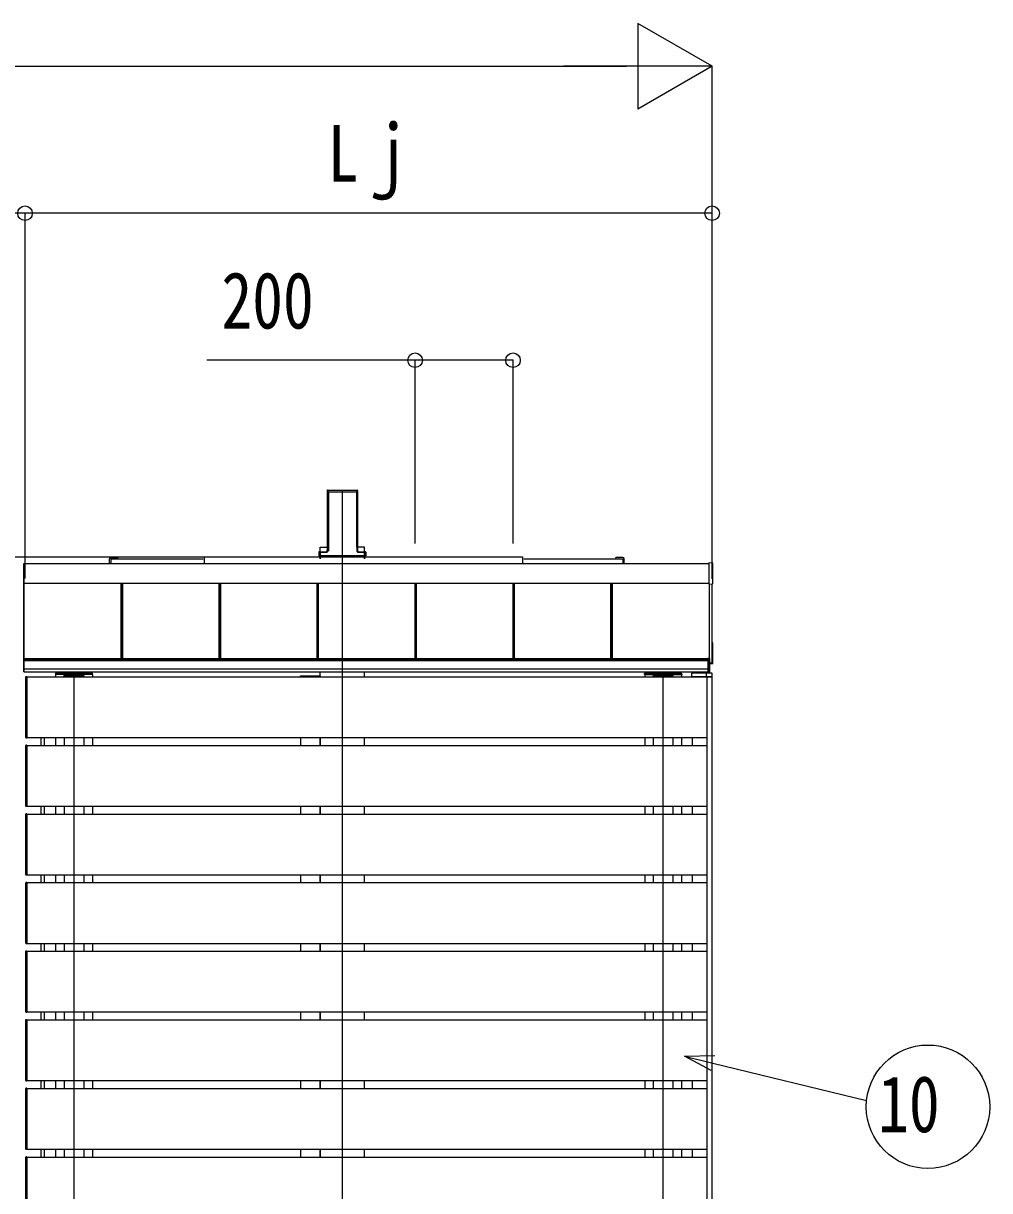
# Model space of a CAD drawing. Units: millimetres, scale not verified. Extents: x -14718 to 14718, y -10397 to 10401.
# Drawn here: x -986 to 987, y -3890 to -1508 of the extents above; entities that cross this region are included whole.
import ezdxf
from ezdxf.enums import TextEntityAlignment as Align

# ---------------------------------------------------------------- set-up
doc = ezdxf.new("R2010")
doc.units = ezdxf.units.MM
doc.header["$LTSCALE"] = 50
for name, color, linetype in [('0-4_YKK_12', 2, 'Continuous'), ('0-5_YKK_13', 4, 'Continuous'), ('0-6_YKK_A1', 4, 'Continuous'), ('0-7_YKK_D', 6, 'Continuous')]:
    doc.layers.add(name, color=color, linetype=linetype)
doc.styles.add('ＭＳ ゴシック', font='')
doc.styles.get('ＭＳ ゴシック').set_extended_font_data('MS Gothic')

msp = doc.modelspace()

# ---------------------------------------------------------------- linework, layer by layer
at = {"layer": '0-4_YKK_12'}
for p, q in [((-334.91, -6081.6), (-334.91, -2460.93)), ((-882.91, -6081.6), (-882.92, -2834.1)), ((320.09, -6081.6), (320.09, -2834.1))]:
    msp.add_line(p, q, dxfattribs=at)
at = {"layer": '0-5_YKK_13'}
for p, q in [((-981.91, -2842.39), (-981.91, -2842.69)), ((-981.91, -2842.69), (-981.91, -2964.51)), ((-979.41, -2964.6), (-979.41, -2842.6)), ((-981.91, -2964.51), (-981.91, -2964.81)), ((-980.98, -2965.8), (-979.41, -2965.9)), ((-979.41, -2965.9), (-979.41, -2964.6)), ((-981.91, -2982.39), (-981.91, -2982.69)), ((-981.91, -2982.69), (-981.91, -3104.51)), ((-979.41, -3104.6), (-979.41, -2982.6)), ((-981.91, -3104.51), (-981.91, -3104.81)), ((-980.98, -3105.8), (-979.41, -3105.9)), ((-979.41, -3105.9), (-979.41, -3104.6)), ((-981.91, -3122.39), (-981.91, -3122.69)), ((-981.91, -3122.69), (-981.91, -3244.51)), ((-979.41, -3244.6), (-979.41, -3122.6)), ((-981.91, -3244.51), (-981.91, -3244.81)), ((-981.91, -3262.39), (-981.91, -3262.69)), ((-981.91, -3262.69), (-981.91, -3384.51)), ((-980.98, -3245.8), (-979.41, -3245.9)), ((-979.41, -3245.9), (-979.41, -3244.6)), ((-979.41, -3384.6), (-979.41, -3262.6)), ((-981.91, -3384.51), (-981.91, -3384.81)), ((-981.91, -3402.39), (-981.91, -3402.69)), ((-981.91, -3402.69), (-981.91, -3524.51)), ((-980.98, -3385.8), (-979.41, -3385.9)), ((-979.41, -3385.9), (-979.41, -3384.6)), ((-979.41, -3524.6), (-979.41, -3402.6)), ((-981.91, -3524.51), (-981.91, -3524.81)), ((-979.41, -3525.9), (-979.41, -3524.6)), ((-981.91, -3542.39), (-981.91, -3542.69)), ((-981.91, -3542.69), (-981.91, -3664.51)), ((-980.98, -3525.8), (-979.41, -3525.9)), ((-979.41, -3664.6), (-979.41, -3542.6)), ((-981.91, -3664.51), (-981.91, -3664.81)), ((-980.98, -3665.8), (-979.41, -3665.9)), ((-979.41, -3665.9), (-979.41, -3664.6)), ((-981.91, -3682.39), (-981.91, -3682.69)), ((-981.91, -3682.69), (-981.91, -3804.51)), ((-979.41, -3804.6), (-979.41, -3682.6)), ((-981.91, -3804.51), (-981.91, -3804.81)), ((-980.98, -3805.8), (-979.41, -3805.9)), ((-979.41, -3805.9), (-979.41, -3804.6)), ((-981.91, -3822.39), (-981.91, -3822.69)), ((-981.91, -3822.69), (-981.91, -3944.51)), ((-979.41, -3944.6), (-979.41, -3822.6))]:
    msp.add_line(p, q, dxfattribs=at)
for points in [[(-979.41, -2842.6), (-979.41, -2841.3), (-980.98, -2841.4)], [(-979.41, -2982.6), (-979.41, -2981.3), (-980.98, -2981.4)], [(-979.41, -3122.6), (-979.41, -3121.3), (-980.98, -3121.4)], [(-979.41, -3262.6), (-979.41, -3261.3), (-980.98, -3261.4)], [(-979.41, -3402.6), (-979.41, -3401.3), (-980.98, -3401.4)], [(-979.41, -3542.6), (-979.41, -3541.3), (-980.98, -3541.4)], [(-979.41, -3682.6), (-979.41, -3681.3), (-980.98, -3681.4)], [(-979.41, -3822.6), (-979.41, -3821.3), (-980.98, -3821.4)]]:
    msp.add_lwpolyline(points, dxfattribs=at)
for centre, start, end in [((-980.91, -2842.39), 93.5, 180), ((-980.91, -2964.81), 180, 266.5), ((-980.91, -2982.39), 93.5, 180), ((-980.91, -3104.81), 180, 266.5), ((-980.91, -3122.39), 93.5, 180), ((-980.91, -3244.81), 180, 266.5), ((-980.91, -3262.39), 93.5, 180), ((-980.91, -3384.81), 180, 266.5), ((-980.91, -3402.39), 93.5, 180), ((-980.91, -3524.81), 180, 266.5), ((-980.91, -3542.39), 93.5, 180), ((-980.91, -3664.81), 180, 266.5), ((-980.91, -3682.39), 93.5, 180), ((-980.91, -3804.81), 180, 266.5), ((-980.91, -3822.39), 93.5, 180)]:
    msp.add_arc(centre, 1, start, end, dxfattribs=at)
at = {"layer": '0-6_YKK_A1'}
for p, q in [((-366.16, -2466.92), (-366.16, -2583.59)), ((-365.8, -2461.07), (-366.15, -2466.56)), ((-365.36, -2461.53), (-365.8, -2461.07)), ((-365.31, -2460.6), (-363.27, -2460.6)), ((-365.31, -2460.6), (-364.87, -2461.06)), ((-365.29, -2577.54), (-365.29, -2462.41)), ((-364.79, -2462.09), (-364.79, -2577.22)), ((-362.96, -2460.93), (-363.27, -2460.6)), ((-362.96, -2460.93), (-306.87, -2460.93)), ((-362.41, -2464.07), (-307.41, -2464.07)), ((-362.41, -2585.42), (-362.41, -2464.07)), ((-306.87, -2460.93), (-306.56, -2460.6)), ((-306.56, -2460.6), (-304.52, -2460.6)), ((-305.04, -2577.22), (-305.04, -2462.09)), ((-304.96, -2461.06), (-304.52, -2460.6)), ((-304.54, -2462.41), (-304.54, -2577.54)), ((-304.03, -2461.07), (-304.47, -2461.53)), ((-304.03, -2461.07), (-303.68, -2466.56)), ((-303.66, -2466.92), (-303.66, -2583.59)), ((-1016.88, -2596.41), (33.12, -2596.41)), ((-616.88, -2596.41), (-454.52, -2596.41)), ((-616.88, -2596.41), (-616.88, -2610.51)), ((-382.79, -2594.83), (-382.32, -2594.83)), ((-382.78, -2594.34), (-382.78, -2594.83)), ((-382.32, -2594.34), (-382.32, -2587.46)), ((-380.32, -2594.34), (-382.32, -2594.34)), ((-382.32, -2594.34), (-382.32, -2594.83)), ((-380.32, -2594.83), (-382.32, -2594.83)), ((-382.29, -2586.49), (-367.27, -2586.49)), ((-380.32, -2587.54), (-380.32, -2594.34)), ((-366.75, -2587.54), (-380.32, -2587.54)), ((-380.32, -2594.34), (-289.51, -2594.34)), ((-380.32, -2594.34), (-380.32, -2594.83)), ((-380.32, -2594.83), (-289.51, -2594.83)), ((-380.11, -2577.16), (-366.16, -2577.16)), ((-380.11, -2586.49), (-380.11, -2577.16)), ((-380.11, -2600.51), (-380.11, -2594.83)), ((-379.91, -2594.83), (-379.91, -2600.51)), ((-378.91, -2594.49), (-290.91, -2594.49)), ((-366.18, -2583.94), (-366.28, -2585.55)), ((-365.75, -2586.11), (-365.38, -2580.01)), ((-364.88, -2580.04), (-365.25, -2586.14)), ((-304.58, -2586.14), (-304.95, -2580.04)), ((-304.45, -2580.01), (-304.08, -2586.11)), ((-289.71, -2577.16), (-303.66, -2577.16)), ((-303.65, -2583.94), (-303.55, -2585.55)), ((-303.08, -2587.04), (-289.51, -2587.04)), ((-289.51, -2587.54), (-303.08, -2587.54)), ((-302.56, -2586.49), (-287.54, -2586.49)), ((-289.91, -2594.83), (-289.91, -2600.51)), ((-289.71, -2586.49), (-289.71, -2577.16)), ((-289.71, -2600.51), (-289.71, -2594.83)), ((-289.51, -2587.04), (-289.51, -2587.54)), ((-289.51, -2594.34), (-289.51, -2587.54)), ((-287.51, -2594.34), (-289.51, -2594.34)), ((-287.51, -2594.83), (-289.51, -2594.83)), ((-289.5, -2594.34), (-289.5, -2594.83)), ((-287.51, -2587.46), (-287.51, -2594.34)), ((-287.51, -2594.34), (-287.51, -2594.83)), ((-287.04, -2594.83), (-287.51, -2594.83)), ((-287.04, -2594.34), (-287.04, -2594.83)), ((33.12, -2596.41), (33.12, -2610.51)), ((-985.11, -2610.48), (413.59, -2610.48)), ((-985.11, -2831.57), (-985.11, -2610.48)), ((-984.91, -2831.57), (-984.91, -2610.48)), ((-810.41, -2610.48), (-810.41, -2600.51)), ((-807.91, -2598.01), (-800.37, -2598.01)), ((-807.91, -2600.51), (-619.38, -2600.51)), ((-807.91, -2600.81), (-807.91, -2610.48)), ((-794.16, -2600.51), (-807.61, -2600.51)), ((-799.46, -2598.01), (-794.16, -2598.01)), ((35.62, -2600.51), (224.34, -2600.51)), ((229.63, -2598.01), (224.34, -2598.01)), ((224.34, -2600.51), (237.79, -2600.51)), ((238.09, -2598.01), (230.54, -2598.01)), ((238.09, -2600.81), (238.09, -2610.48)), ((240.59, -2610.48), (240.59, -2600.51)), ((421.59, -2650.93), (421.59, -2609.9)), ((-983.41, -2650.43), (413.59, -2650.43)), ((-983.41, -2650.66), (413.59, -2650.66)), ((-786.41, -2804.3), (-786.41, -2650.66)), ((-786.01, -2804.3), (-786.01, -2650.66)), ((-783.41, -2804.3), (-783.41, -2650.66)), ((-586.41, -2804.3), (-586.41, -2650.66)), ((-583.81, -2804.3), (-583.81, -2650.66)), ((-583.41, -2804.3), (-583.41, -2650.66)), ((-386.41, -2804.3), (-386.41, -2650.66)), ((-383.81, -2804.3), (-383.81, -2650.66)), ((-383.41, -2804.3), (-383.41, -2650.66)), ((-186.41, -2804.3), (-186.41, -2650.66)), ((-183.81, -2804.3), (-183.81, -2650.66)), ((-183.41, -2804.3), (-183.41, -2650.66)), ((13.59, -2804.3), (13.59, -2650.66)), ((16.19, -2804.3), (16.19, -2650.66)), ((16.59, -2804.3), (16.59, -2650.66)), ((213.59, -2804.3), (213.59, -2650.66)), ((216.19, -2804.3), (216.19, -2650.66)), ((216.59, -2804.3), (216.59, -2650.66)), ((413.59, -2651.7), (413.59, -2652.2)), ((413.59, -2652.2), (421.12, -2651.74)), ((415.09, -2831.57), (415.09, -2652.1)), ((420.09, -2813.54), (420.09, -2651.8)), ((421.12, -2772.4), (420.09, -2772.33)), ((421.59, -2813.92), (421.59, -2772.89)), ((-985.11, -2804.3), (411.59, -2804.3)), ((-985.11, -2806.31), (411.59, -2806.31)), ((-985.11, -2808.11), (411.59, -2808.11)), ((-985.11, -2808.11), (411.59, -2808.11)), ((415.09, -2804.04), (411.59, -2804.04)), ((-985.11, -2825.08), (411.59, -2825.08)), ((-985.11, -2831.57), (411.59, -2831.57)), ((-846, -2834.1), (-919.84, -2834.1)), ((-380.11, -2841.6), (-380.11, -2831.57)), ((-289.71, -2841.6), (-289.71, -2831.57)), ((283.17, -2834.1), (357.01, -2834.1)), ((407.18, -2834.1), (379.18, -2834.1)), ((407.18, -2834.1), (409.18, -2834.1)), ((419.09, -2834.1), (409.18, -2834.1)), ((415.09, -2826.48), (411.59, -2826.48)), ((415.09, -2833.09), (411.59, -2833.09)), ((420.09, -2813.54), (415.09, -2813.54)), ((415.09, -2815.09), (421.12, -2814.72)), ((-979.41, -2841.6), (409.59, -2841.6)), ((-979.41, -2841.6), (-979.41, -2965.6)), ((-920.84, -2835.05), (-920.92, -2836.6)), ((-844.92, -2836.6), (-920.92, -2836.6)), ((-920.41, -2836.6), (-920.41, -2841.6)), ((-845.41, -2836.6), (-920.41, -2836.6)), ((-903.41, -2841.6), (-903.41, -2839.6)), ((-903.41, -2841.6), (-862.41, -2841.6)), ((-862.91, -2841.6), (-902.91, -2841.6)), ((-845.41, -2836.6), (-845.41, -2841.6)), ((-844.92, -2836.6), (-845, -2835.05)), ((-379.61, -2841.6), (-420.61, -2841.6)), ((-420.11, -2841.6), (-380.11, -2841.6)), ((-379.61, -2841.6), (-379.61, -2839.6)), ((282.09, -2836.6), (282.17, -2835.05)), ((282.09, -2836.6), (358.09, -2836.6)), ((282.59, -2836.6), (282.59, -2841.6)), ((282.59, -2836.6), (357.59, -2836.6)), ((340.59, -2841.6), (299.59, -2841.6)), ((300.09, -2841.6), (340.09, -2841.6)), ((340.59, -2841.6), (340.59, -2839.6)), ((357.59, -2836.6), (357.59, -2841.6)), ((358.01, -2835.05), (358.09, -2836.6)), ((420.09, -2841.6), (380.09, -2841.6)), ((406.78, -2841.6), (407.78, -2841.6)), ((409.59, -2841.6), (409.59, -2965.6)), ((410.09, -5205.6), (410.09, -2841.6)), ((419.09, -2841.6), (420.09, -2841.6)), ((420.09, -2841.6), (420.09, -2835.1)), ((420.09, -5205.6), (420.09, -2841.6)), ((-979.41, -2965.6), (409.59, -2965.6)), ((-949.91, -2981.6), (-949.91, -2965.6)), ((-942.91, -2981.6), (-942.91, -2965.6)), ((-920.41, -2965.6), (-920.41, -2981.6)), ((-902.91, -2965.6), (-902.91, -2981.6)), ((-862.91, -2965.6), (-862.91, -2981.6)), ((-845.41, -2965.6), (-845.41, -2981.6)), ((-420.11, -2965.6), (-420.11, -2981.6)), ((-380.11, -2981.6), (-380.11, -2965.6)), ((-380.11, -2965.6), (-380.11, -2981.6)), ((-289.71, -2981.6), (-289.71, -2965.6)), ((282.59, -2965.6), (282.59, -2981.6)), ((300.09, -2965.6), (300.09, -2981.6)), ((340.09, -2965.6), (340.09, -2981.6)), ((357.59, -2965.6), (357.59, -2981.6)), ((380.09, -2981.6), (380.09, -2965.6)), ((-979.41, -2981.6), (409.59, -2981.6)), ((-979.41, -2981.6), (-979.41, -3105.6)), ((409.59, -2981.6), (409.59, -3105.6)), ((-979.41, -3105.6), (409.59, -3105.6)), ((-949.91, -3121.6), (-949.91, -3105.6)), ((-942.91, -3121.6), (-942.91, -3105.6)), ((-920.41, -3105.6), (-920.41, -3121.6)), ((-902.91, -3105.6), (-902.91, -3121.6)), ((-862.91, -3105.6), (-862.91, -3121.6)), ((-845.41, -3105.6), (-845.41, -3121.6)), ((-420.11, -3105.6), (-420.11, -3121.6)), ((-380.11, -3121.6), (-380.11, -3105.6)), ((-380.11, -3105.6), (-380.11, -3121.6)), ((-289.71, -3121.6), (-289.71, -3105.6)), ((282.59, -3105.6), (282.59, -3121.6)), ((300.09, -3105.6), (300.09, -3121.6)), ((340.09, -3105.6), (340.09, -3121.6)), ((357.59, -3105.6), (357.59, -3121.6)), ((380.09, -3121.6), (380.09, -3105.6)), ((-979.41, -3121.6), (409.59, -3121.6)), ((-979.41, -3121.6), (-979.41, -3245.6)), ((409.59, -3121.6), (409.59, -3245.6)), ((-979.41, -3245.6), (409.59, -3245.6)), ((-979.41, -3261.6), (409.59, -3261.6)), ((-979.41, -3261.6), (-979.41, -3385.6)), ((-949.91, -3261.6), (-949.91, -3245.6)), ((-942.91, -3261.6), (-942.91, -3245.6)), ((-920.41, -3245.6), (-920.41, -3261.6)), ((-902.91, -3245.6), (-902.91, -3261.6)), ((-862.91, -3245.6), (-862.91, -3261.6)), ((-845.41, -3245.6), (-845.41, -3261.6)), ((-420.11, -3245.6), (-420.11, -3261.6)), ((-380.11, -3261.6), (-380.11, -3245.6)), ((-380.11, -3245.6), (-380.11, -3261.6)), ((-289.71, -3261.6), (-289.71, -3245.6)), ((282.59, -3245.6), (282.59, -3261.6)), ((300.09, -3245.6), (300.09, -3261.6)), ((340.09, -3245.6), (340.09, -3261.6)), ((357.59, -3245.6), (357.59, -3261.6)), ((380.09, -3261.6), (380.09, -3245.6)), ((409.59, -3261.6), (409.59, -3385.6)), ((-979.41, -3385.6), (409.59, -3385.6)), ((-979.41, -3401.6), (409.59, -3401.6)), ((-979.41, -3401.6), (-979.41, -3525.6)), ((-949.91, -3401.6), (-949.91, -3385.6)), ((-942.91, -3401.6), (-942.91, -3385.6)), ((-920.41, -3385.6), (-920.41, -3401.6)), ((-902.91, -3385.6), (-902.91, -3401.6)), ((-862.91, -3385.6), (-862.91, -3401.6)), ((-845.41, -3385.6), (-845.41, -3401.6)), ((-420.11, -3385.6), (-420.11, -3401.6)), ((-380.11, -3401.6), (-380.11, -3385.6)), ((-380.11, -3385.6), (-380.11, -3401.6)), ((-289.71, -3401.6), (-289.71, -3385.6)), ((282.59, -3385.6), (282.59, -3401.6)), ((300.09, -3385.6), (300.09, -3401.6)), ((340.09, -3385.6), (340.09, -3401.6)), ((357.59, -3385.6), (357.59, -3401.6)), ((380.09, -3401.6), (380.09, -3385.6)), ((409.59, -3401.6), (409.59, -3525.6)), ((-979.41, -3525.6), (409.59, -3525.6)), ((-949.91, -3541.6), (-949.91, -3525.6)), ((-942.91, -3541.6), (-942.91, -3525.6)), ((-920.41, -3525.6), (-920.41, -3541.6)), ((-902.91, -3525.6), (-902.91, -3541.6)), ((-862.91, -3525.6), (-862.91, -3541.6)), ((-845.41, -3525.6), (-845.41, -3541.6)), ((-420.11, -3525.6), (-420.11, -3541.6)), ((-380.11, -3541.6), (-380.11, -3525.6)), ((-380.11, -3525.6), (-380.11, -3541.6)), ((-289.71, -3541.6), (-289.71, -3525.6)), ((282.59, -3525.6), (282.59, -3541.6)), ((300.09, -3525.6), (300.09, -3541.6)), ((340.09, -3525.6), (340.09, -3541.6)), ((357.59, -3525.6), (357.59, -3541.6)), ((380.09, -3541.6), (380.09, -3525.6)), ((-979.41, -3541.6), (409.59, -3541.6)), ((-979.41, -3541.6), (-979.41, -3665.6)), ((409.59, -3541.6), (409.59, -3665.6)), ((-979.41, -3665.6), (409.59, -3665.6)), ((-949.91, -3681.6), (-949.91, -3665.6)), ((-942.91, -3681.6), (-942.91, -3665.6)), ((-920.41, -3665.6), (-920.41, -3681.6)), ((-902.91, -3665.6), (-902.91, -3681.6)), ((-862.91, -3665.6), (-862.91, -3681.6)), ((-845.41, -3665.6), (-845.41, -3681.6)), ((-420.11, -3665.6), (-420.11, -3681.6)), ((-380.11, -3681.6), (-380.11, -3665.6)), ((-380.11, -3665.6), (-380.11, -3681.6)), ((-289.71, -3681.6), (-289.71, -3665.6)), ((282.59, -3665.6), (282.59, -3681.6)), ((300.09, -3665.6), (300.09, -3681.6)), ((340.09, -3665.6), (340.09, -3681.6)), ((357.59, -3665.6), (357.59, -3681.6)), ((380.09, -3681.6), (380.09, -3665.6)), ((-979.41, -3681.6), (409.59, -3681.6)), ((-979.41, -3681.6), (-979.41, -3805.6)), ((409.59, -3681.6), (409.59, -3805.6)), ((-979.41, -3805.6), (409.59, -3805.6)), ((-949.91, -3821.6), (-949.91, -3805.6)), ((-942.91, -3821.6), (-942.91, -3805.6)), ((-920.41, -3805.6), (-920.41, -3821.6)), ((-902.91, -3805.6), (-902.91, -3821.6)), ((-862.91, -3805.6), (-862.91, -3821.6)), ((-845.41, -3805.6), (-845.41, -3821.6)), ((-420.11, -3805.6), (-420.11, -3821.6)), ((-380.11, -3821.6), (-380.11, -3805.6)), ((-380.11, -3805.6), (-380.11, -3821.6)), ((-289.71, -3821.6), (-289.71, -3805.6)), ((282.59, -3805.6), (282.59, -3821.6)), ((300.09, -3805.6), (300.09, -3821.6)), ((340.09, -3805.6), (340.09, -3821.6)), ((357.59, -3805.6), (357.59, -3821.6)), ((380.09, -3821.6), (380.09, -3805.6)), ((-979.41, -3821.6), (409.59, -3821.6)), ((-979.41, -3821.6), (-979.41, -3945.6)), ((409.59, -3821.6), (409.59, -3945.6))]:
    msp.add_line(p, q, dxfattribs=at)
for points in [[(-382.79, -2586.99), (-382.79, -2594.34), (-382.32, -2594.34)], [(-380.32, -2587.54), (-380.32, -2587.04), (-366.75, -2587.04)], [(-287.04, -2586.99), (-287.04, -2594.34), (-287.51, -2594.34)], [(421.12, -2609.41), (413.59, -2608.95), (413.59, -2609.44), (413.59, -2651.7)], [(411.59, -2804.04), (411.59, -2826.48), (411.59, -2833.09)], [(412.09, -2804.04), (412.09, -2826.48), (412.09, -2833.09)], [(415.09, -2804.04), (415.09, -2826.48), (415.09, -2833.09)], [(-862.41, -2841.6), (-862.41, -2839.6), (-903.41, -2839.6)], [(-420.61, -2841.6), (-420.61, -2839.6), (-379.61, -2839.6)], [(299.59, -2841.6), (299.59, -2839.6), (340.59, -2839.6)], [(378.18, -2835.04), (377.78, -2841.6), (378.78, -2841.6), (406.78, -2841.6)], [(408.18, -2835.04), (407.78, -2841.6), (408.78, -2841.6), (419.09, -2841.6)]]:
    msp.add_lwpolyline(points, dxfattribs=at)
for centre, radius, start, end in [((-381.82, -2587.46), 0.501, 90.24971, 179.75029), ((-288.01, -2587.46), 0.501, 0.24971, 89.75029), ((-807.91, -2600.51), 2.5, 90, 180), ((-807.61, -2600.81), 0.3, 90, 180), ((-800.37, -2598.21), 0.2, 23.57818, 90), ((-799.91, -2598.01), 0.3, 203.57818, 336.42182), ((-799.46, -2598.21), 0.2, 90, 156.42182), ((-794.16, -2599.26), 1.25, 270, 90), ((224.34, -2599.26), 1.25, 90, 270), ((229.63, -2598.21), 0.2, 23.57818, 90), ((230.09, -2598.01), 0.3, 203.57818, 336.42182), ((230.54, -2598.21), 0.2, 90, 156.42182), ((237.79, -2600.81), 0.3, 0, 90), ((238.09, -2600.51), 2.5, 0, 90), ((421.09, -2609.9), 0.497, 0.05228, 86.83056), ((420.71, -2650.96), 0.873, 297.46207, 2.25858), ((421.09, -2772.89), 0.497, 0.05228, 86.83056), ((-919.84, -2835.1), 1, 90, 177), ((-846, -2835.1), 1, 3, 90), ((283.17, -2835.1), 1, 90, 177), ((357.01, -2835.1), 1, 3, 90), ((379.18, -2835.1), 1, 90, 176.5), ((409.18, -2835.1), 1, 90, 176.5), ((419.09, -2835.1), 1, 0, 90), ((420.71, -2813.95), 0.873, 297.46207, 2.25858)]:
    msp.add_arc(centre, radius, start, end, dxfattribs=at)
for centre, major_axis, ratio, start_param, end_param in [((-366.12, -2466.56), (0.031, 0.5), 0.061627, 1.5746234, 2.3600215), ((-365.3, -2461.1), (0.346, -0.364), 0.996462, 2.3838095, 3.8892836), ((-365.59, -2464.57), (0.22, 3.04), 0.070684, 5.5043854, 6.2286971), ((-365.09, -2464.59), (0.22, 3.54), 0.060877, 5.5025319, 6.2268436), ((-304.74, -2464.59), (-0.22, 3.54), 0.060877, 0.0563417, 0.7806534), ((-304.24, -2464.57), (-0.22, 3.04), 0.070684, 0.0544883, 0.7787999), ((-304.53, -2461.1), (-0.346, -0.364), 0.996462, 2.3939017, 3.8993758), ((-303.71, -2466.56), (-0.031, 0.5), 0.061627, 3.9231638, 4.7085619), ((-382.28, -2586.99), (0.355, -0.355), 0.99628, 2.358058, 3.9251274), ((-380.32, -2587.45), (2, 0), 0.045872, 3.2026792, 4.712389), ((-380.32, -2586.95), (1.5, 0), 0.061163, 3.2026792, 4.712389), ((-367.28, -2585.49), (0.691, -0.728), 0.996462, 5.5254021, 7.0308762), ((-366.75, -2586.04), (-0.693, 0.73), 0.992955, 2.3838095, 3.8892836), ((-366.75, -2586.04), (1.04, -1.09), 0.996462, 5.5254021, 7.0308762), ((-366.21, -2583.94), (0.031, 0.5), 0.061627, 4.716216, 5.5016142), ((-365.59, -2580.01), (0.22, 3.5), 0.061627, 4.716216, 5.5016142), ((-365.09, -2580.04), (0.22, 4), 0.053972, 4.7153191, 5.5007173), ((-304.74, -2580.04), (-0.22, 4), 0.053972, 0.782468, 1.5678662), ((-303.08, -2586.04), (-1.04, -1.09), 0.996462, 5.5354944, 7.0409685), ((-304.24, -2580.01), (-0.22, 3.5), 0.061627, 0.7815711, 1.5669693), ((-303.08, -2586.04), (0.693, 0.73), 0.992955, 2.3939017, 3.8993758), ((-303.62, -2583.94), (-0.031, 0.5), 0.061627, 0.7815711, 1.5669693), ((-302.55, -2585.49), (-0.691, -0.728), 0.996462, 5.5354944, 7.0409685), ((-289.51, -2586.95), (1.5, 0), 0.061163, 4.712389, 6.2220988), ((-289.51, -2587.45), (2, 0), 0.045872, 4.712389, 6.2220988), ((-287.55, -2586.99), (-0.355, -0.355), 0.99628, 2.358058, 3.9251274)]:
    msp.add_ellipse(centre, major_axis=major_axis, ratio=ratio, start_param=start_param, end_param=end_param, dxfattribs=at)
at = {"layer": '0-7_YKK_D'}
for p, q in [((420.09, -1595.51), (268.53, -1508.01)), ((268.53, -1508.01), (268.53, -1683.01)), ((-5817.91, -1595.51), (245.09, -1595.51)), ((420.09, -1595.51), (116.98, -1595.51)), ((420.09, -1595.51), (268.53, -1683.01)), ((420.09, -2641.53), (420.09, -1594.51)), ((-982.91, -1895.51), (-5992.91, -1895.51)), ((-982.91, -2640.95), (-982.91, -1894.51)), ((-982.91, -2640.93), (-982.91, -1894.51)), ((420.09, -1895.51), (-982.91, -1895.51)), ((420.09, -2640.95), (420.09, -1894.51)), ((-186.41, -2569.47), (-186.41, -2194.51)), ((13.59, -2569.47), (13.59, -2194.51))]:
    msp.add_line(p, q, dxfattribs=at)
for points in [[(13.59, -2195.51), (-186.41, -2195.51), (-611.91, -2195.51)], [(417.94, -3645.36), (363.87, -3615.84), (425.46, -3614.37)], [(363.87, -3615.84), (421.7, -3629.87), (735.66, -3706.05)]]:
    msp.add_lwpolyline(points, dxfattribs=at)
for centre, radius in [((-982.91, -1895.51), 14.88), ((-982.91, -1895.51), 14.88), ((420.09, -1895.51), 14.88), ((-186.41, -2195.51), 14.88), ((13.59, -2195.51), 14.88), ((861, -3718.99), 126)]:
    msp.add_circle(centre, radius, dxfattribs=at)

# ---------------------------------------------------------------- texts
at = {"layer": '0-7_YKK_D', "style": 'ＭＳ ゴシック', "width": 0.8}
for s, p in [('Lｊ', (-364.81, -1865.51)), ('200', (-581.91, -2165.51)), ('10', (759.22, -3805.55))]:
    msp.add_text(s, height=115.5, dxfattribs=at).set_placement(p, align=Align.BOTTOM_LEFT)

doc.saveas('drawing.dxf')
